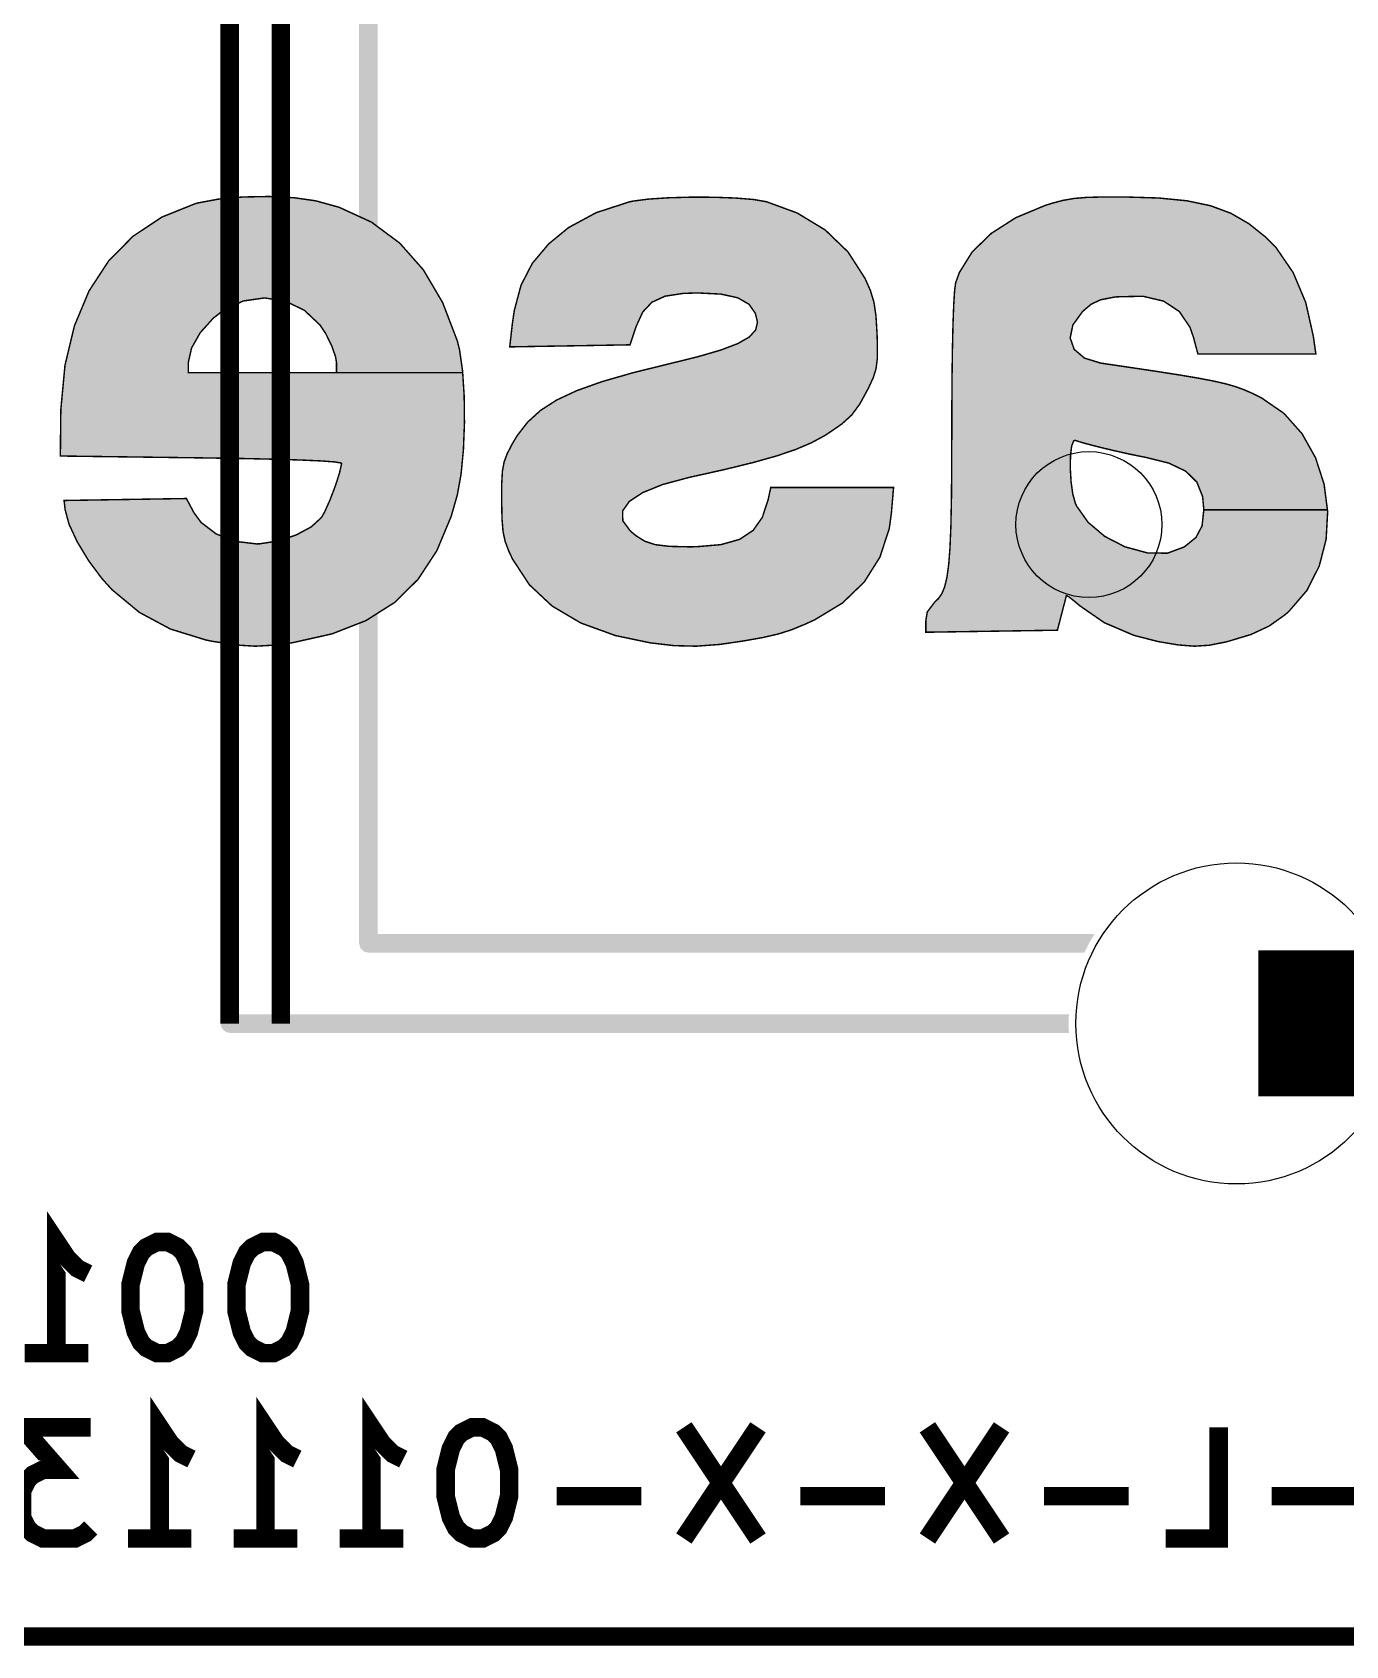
# Model space of a CAD drawing. Extents: x 66 to 205, y -127 to -80.
# Drawn here: x 112.65 to 121.65, y -127.06 to -116.01 of the extents above; entities that cross this region are included whole.
import ezdxf

# ---------------------------------------------------------------- set-up
doc = ezdxf.new("R2010")
doc.units = 0
doc.layers.get('0').update_dxf_attribs({"linetype": 'CONTINUOUS'})
for name, color, linetype in [('MKSMINI12864-B_SILKS_GBR', 5, 'CONTINUOUS'), ('MKSMINI12864-EDGE_CUTS_GBR', 3, 'CONTINUOUS'), ('MKSMINI12864-F_PASTE_GBR', 14, 'CONTINUOUS'), ('MKSMINI12864-F_SILKS_GBR', 11, 'CONTINUOUS'), ('MKSMINI12864-NPTH_DRL', 12, 'CONTINUOUS')]:
    doc.layers.add(name, color=color, linetype=linetype)

# ---------------------------------------------------------------- blocks, each defined once
blk = doc.blocks.new('ROUND_27')
blk.add_circle((0, 0), 0.5)
blk = doc.blocks.new('ROUND_64')
blk.add_circle((0, 0), 1.1)

msp = doc.modelspace()

# ---------------------------------------------------------------- linework, layer by layer
at = {"layer": 'MKSMINI12864-B_SILKS_GBR'}
for points, const_width in [([(114.08988, -117.134922), (113.92074, -117.1499), (113.780528, -117.17604), (113.763852, -117.18068), (113.535202, -117.272666), (113.336802, -117.404362), (113.16992, -117.573758), (113.035824, -117.778846), (112.935778, -118.017612), (112.871052, -118.28805), (112.84291, -118.588148), (112.841844, -118.6434), (112.8395, -118.9101), (113.8047, -118.9228), (114.075758, -118.927026), (114.304402, -118.93199), (114.489076, -118.93763), (114.62822, -118.94388), (114.720278, -118.950684), (114.763696, -118.957978), (114.767112, -118.9609), (114.752118, -119.027394), (114.722544, -119.118586), (114.685862, -119.214496), (114.649542, -119.295146), (114.628494, -119.331596), (114.558454, -119.396002), (114.45377, -119.451876), (114.330554, -119.49266), (114.204926, -119.511804), (114.183742, -119.512444), (114.03759, -119.494974), (113.906834, -119.443876), (113.803452, -119.365154), (113.7539, -119.29704), (113.7031, -119.20138), (112.8649, -119.2149), (112.87199, -119.277908), (112.898722, -119.377206), (112.954692, -119.497648), (113.031984, -119.625732), (113.122686, -119.747958), (113.193498, -119.826406), (113.381108, -119.981934), (113.593606, -120.095842), (113.836052, -120.170736), (113.8809, -120.17983), (114.039806, -120.205042), (114.175552, -120.21352), (114.312778, -120.20573), (114.427, -120.190208), (114.700116, -120.129332), (114.933442, -120.038024), (115.129388, -119.914122), (115.290372, -119.75547), (115.418808, -119.559906), (115.517106, -119.325268), (115.559694, -119.1768), (115.585172, -119.03637), (115.601516, -118.86696), (115.608712, -118.682794), (115.606754, -118.498108), (115.59638, -118.3386), (114.7318, -118.3386), (113.7158, -118.3386), (113.716218, -118.26875), (113.738584, -118.16966), (113.798502, -118.064182), (113.88684, -117.965964), (113.954176, -117.91315), (114.093174, -117.847432), (114.23885, -117.826646), (114.381492, -117.848638), (114.51139, -117.91125), (114.618836, -118.012332), (114.656844, -118.069042), (114.698106, -118.152666), (114.725256, -118.230072), (114.731562, -118.26875), (114.7318, -118.3386), (115.59638, -118.3386), (115.595634, -118.327128), (115.575342, -118.184086), (115.560336, -118.1227), (115.459094, -117.8585), (115.32709, -117.63438), (115.16461, -117.450628), (114.97195, -117.307532), (114.749398, -117.205382), (114.589526, -117.161224), (114.442408, -117.140156), (114.269814, -117.13153), (114.08988, -117.134922)], 0.01), ([(117.007462, -117.140342), (116.870374, -117.149342), (116.763858, -117.163104), (116.7384, -117.168522), (116.51115, -117.242508), (116.321898, -117.344632), (116.185592, -117.456612), (116.073354, -117.59006), (115.996476, -117.739146), (115.949306, -117.916322), (115.9366, -118.005578), (115.918894, -118.16209), (116.331014, -118.155094), (116.743136, -118.1481), (116.785218, -118.022082), (116.83008, -117.923634), (116.89317, -117.856102), (116.982886, -117.814928), (117.107626, -117.795558), (117.2083, -117.7925), (117.366538, -117.80051), (117.481624, -117.825786), (117.558814, -117.870192), (117.60195, -117.932074), (117.616734, -117.992752), (117.60445, -118.045946), (117.56115, -118.093976), (117.482892, -118.139174), (117.36573, -118.183866), (117.205722, -118.230374), (117.0178, -118.27665), (116.761764, -118.339834), (116.550622, -118.400628), (116.37874, -118.461896), (116.240486, -118.526496), (116.130226, -118.597292), (116.042326, -118.677146), (115.971154, -118.76892), (115.937004, -118.82568), (115.902256, -118.892412), (115.88039, -118.950526), (115.868558, -119.01511), (115.863912, -119.101246), (115.863554, -119.2149), (115.865778, -119.337912), (115.87279, -119.426306), (115.887608, -119.496236), (115.913248, -119.563852), (115.938708, -119.617364), (116.053734, -119.792726), (116.209798, -119.938592), (116.406344, -120.05462), (116.642814, -120.140474), (116.882966, -120.190716), (117.045708, -120.209698), (117.196164, -120.21343), (117.35555, -120.20152), (117.5131, -120.178928), (117.652164, -120.154304), (117.758902, -120.129944), (117.85148, -120.10047), (117.948056, -120.060506), (118.010174, -120.031768), (118.198958, -119.917616), (118.34817, -119.773784), (118.455708, -119.603182), (118.519476, -119.40873), (118.53426, -119.303824), (118.549168, -119.126), (117.707638, -119.126), (117.68986, -119.20855), (117.65006, -119.330246), (117.586658, -119.420042), (117.493996, -119.481314), (117.36642, -119.517444), (117.198268, -119.531812), (117.147812, -119.5324), (117.01414, -119.529374), (116.917574, -119.517866), (116.844644, -119.494226), (116.781886, -119.454808), (116.74475, -119.423198), (116.693954, -119.354206), (116.692344, -119.286504), (116.738308, -119.221534), (116.830228, -119.160734), (116.966494, -119.105544), (117.145492, -119.057406), (117.1575, -119.054786), (117.396154, -119.001528), (117.59137, -118.953598), (117.749954, -118.908846), (117.878714, -118.865118), (117.984456, -118.820264), (118.073988, -118.772128), (118.0973, -118.757626), (118.194312, -118.69097), (118.262626, -118.628878), (118.317542, -118.55422), (118.374364, -118.44987), (118.377076, -118.44447), (118.409836, -118.373918), (118.42922, -118.312146), (118.43789, -118.242556), (118.438512, -118.148548), (118.436232, -118.07617), (118.428846, -117.950732), (118.41502, -117.857024), (118.390646, -117.776034), (118.353206, -117.69198), (118.23663, -117.510918), (118.081078, -117.3612), (117.888938, -117.244684), (117.6782, -117.167388), (117.591092, -117.15232), (117.466942, -117.142098), (117.31927, -117.136704), (117.161604, -117.136126), (117.007462, -117.140342)], 0.01), ([(119.875118, -117.137638), (119.786112, -117.145), (119.709814, -117.158184), (119.633538, -117.178526), (119.58589, -117.193612), (119.386358, -117.277094), (119.218696, -117.384506), (119.08817, -117.511284), (119.00005, -117.652862), (118.97476, -117.72329), (118.96767, -117.774946), (118.961496, -117.872766), (118.95636, -118.01212), (118.95239, -118.188382), (118.949706, -118.396918), (118.948432, -118.633104), (118.948342, -118.711998), (118.947762, -118.983008), (118.945812, -119.207944), (118.942028, -119.391526), (118.935958, -119.538474), (118.927138, -119.653506), (118.915112, -119.741342), (118.89942, -119.8067), (118.879604, -119.854302), (118.855204, -119.888862), (118.831844, -119.910478), (118.78002, -119.979552), (118.7704, -120.03829), (118.7704, -120.117772), (119.6721, -120.1039), (119.701806, -119.9896), (119.71982, -119.920072), (119.731486, -119.874632), (119.733556, -119.866318), (119.75174, -119.875996), (119.795696, -119.910706), (119.825438, -119.936216), (119.992902, -120.052066), (120.195144, -120.138772), (120.362658, -120.181806), (120.50213, -120.205082), (120.61235, -120.213456), (120.712646, -120.206888), (120.82234, -120.185342), (120.8405, -120.18089), (120.999098, -120.13317), (121.124254, -120.074694), (121.233286, -119.996926), (121.25877, -119.974628), (121.381828, -119.831262), (121.466354, -119.664332), (121.513428, -119.481876), (121.524128, -119.29193), (121.522424, -119.278808), (120.6754, -119.278808), (120.663388, -119.388666), (120.621842, -119.467996), (120.542498, -119.532396), (120.54043, -119.533664), (120.426668, -119.575734), (120.291626, -119.57496), (120.135042, -119.532366), (119.997054, -119.461348), (119.882354, -119.364526), (119.803676, -119.253054), (119.795348, -119.234764), (119.777294, -119.17013), (119.765654, -119.085806), (119.760466, -118.994482), (119.761764, -118.908846), (119.769586, -118.841584), (119.78397, -118.805384), (119.794088, -118.803062), (119.852196, -118.821156), (119.944464, -118.84545), (120.055244, -118.872172), (120.168884, -118.89756), (120.269734, -118.917842), (120.274786, -118.918768), (120.436066, -118.958902), (120.55226, -119.014416), (120.62779, -119.089284), (120.66707, -119.187474), (120.6754, -119.278808), (121.522424, -119.278808), (121.49953, -119.10253), (121.440712, -118.921716), (121.348756, -118.757522), (121.224736, -118.617986), (121.069732, -118.511146), (121.061902, -118.507164), (121.00431, -118.479112), (120.949634, -118.455312), (120.891746, -118.43445), (120.824512, -118.415216), (120.7418, -118.3963), (120.63748, -118.37639), (120.505418, -118.354174), (120.339486, -118.328344), (120.133548, -118.297586), (119.967864, -118.273234), (119.857318, -118.238988), (119.78704, -118.17921), (119.759622, -118.101296), (119.77765, -118.01263), (119.843714, -117.920608), (119.844206, -117.920114), (119.904042, -117.86915), (119.96846, -117.839378), (120.05844, -117.821862), (120.081574, -117.819016), (120.257886, -117.815188), (120.399744, -117.848662), (120.507226, -117.919478), (120.580412, -118.027678), (120.60418, -118.095856), (120.635138, -118.2116), (121.44317, -118.2116), (121.42622, -118.09095), (121.373932, -117.858148), (121.287792, -117.653226), (121.170758, -117.482386), (121.10185, -117.411924), (120.984262, -117.317954), (120.860682, -117.246512), (120.722254, -117.195044), (120.560126, -117.160996), (120.365442, -117.141812), (120.142, -117.13503), (119.989518, -117.13476), (119.875118, -117.137638)], 0.01), ([(112.812286, -125.058714), (112.812286, -124.296714), (112.884858, -124.40557), (112.957428, -124.478142), (113.03, -124.514428)], 0.127), ([(113.574286, -124.296714), (113.501714, -124.296714), (113.429142, -124.333), (113.392858, -124.369284), (113.356572, -124.441856), (113.320286, -124.587), (113.320286, -124.768428), (113.356572, -124.91357), (113.392858, -124.986142), (113.429142, -125.022428), (113.501714, -125.058714), (113.574286, -125.058714), (113.646858, -125.022428), (113.683142, -124.986142), (113.719428, -124.91357), (113.755714, -124.768428), (113.755714, -124.587), (113.719428, -124.441856), (113.683142, -124.369284), (113.646858, -124.333), (113.574286, -124.296714)], 0.127), ([(114.3, -124.296714), (114.227428, -124.296714), (114.154858, -124.333), (114.118572, -124.369284), (114.082286, -124.441856), (114.046, -124.587), (114.046, -124.768428), (114.082286, -124.91357), (114.118572, -124.986142), (114.154858, -125.022428), (114.227428, -125.058714), (114.3, -125.058714), (114.372572, -125.022428), (114.408858, -124.986142), (114.445142, -124.91357), (114.481428, -124.768428), (114.481428, -124.587), (114.445142, -124.441856), (114.408858, -124.369284), (114.372572, -124.333), (114.3, -124.296714)], 0.127), ([(112.594572, -125.058714), (113.03, -125.058714)], 0.127), ([(113.519858, -126.328714), (113.519858, -125.566714), (113.592428, -125.67557), (113.665, -125.748142), (113.737572, -125.784428)], 0.127), ([(114.245572, -126.328714), (114.245572, -125.566714), (114.318142, -125.67557), (114.390714, -125.748142), (114.463286, -125.784428)], 0.127), ([(114.971286, -126.328714), (114.971286, -125.566714), (115.043858, -125.67557), (115.116428, -125.748142), (115.189, -125.784428)], 0.127), ([(113.048142, -125.566714), (112.576428, -125.566714), (112.830428, -125.857), (112.721572, -125.857), (112.649, -125.893284), (112.612714, -125.92957), (112.576428, -126.002142), (112.576428, -126.18357), (112.612714, -126.256142), (112.649, -126.292428), (112.721572, -126.328714), (112.939286, -126.328714), (113.011858, -126.292428), (113.048142, -126.256142)], 0.127), ([(115.733286, -125.566714), (115.660714, -125.566714), (115.588142, -125.603), (115.551858, -125.639284), (115.515572, -125.711856), (115.479286, -125.857), (115.479286, -126.038428), (115.515572, -126.18357), (115.551858, -126.256142), (115.588142, -126.292428), (115.660714, -126.328714), (115.733286, -126.328714), (115.805858, -126.292428), (115.842142, -126.256142), (115.878428, -126.18357), (115.914714, -126.038428), (115.914714, -125.857), (115.878428, -125.711856), (115.842142, -125.639284), (115.805858, -125.603), (115.733286, -125.566714)], 0.127), ([(117.620142, -125.566714), (117.112142, -126.328714)], 0.127), ([(117.112142, -125.566714), (117.620142, -126.328714)], 0.127), ([(119.289286, -125.566714), (118.781286, -126.328714)], 0.127), ([(118.781286, -125.566714), (119.289286, -126.328714)], 0.127), ([(120.414142, -126.328714), (120.777, -126.328714), (120.777, -125.566714)], 0.127), ([(116.821858, -126.038428), (116.241286, -126.038428)], 0.127), ([(118.491, -126.038428), (117.910428, -126.038428)], 0.127), ([(120.160142, -126.038428), (119.579572, -126.038428)], 0.127), ([(121.720428, -126.038428), (121.139858, -126.038428)], 0.127), ([(113.302142, -126.328714), (113.737572, -126.328714)], 0.127), ([(114.027858, -126.328714), (114.463286, -126.328714)], 0.127), ([(114.753572, -126.328714), (115.189, -126.328714)], 0.127)]:
    msp.add_lwpolyline(points, dxfattribs=dict(at, const_width=const_width))
for points in [[(113.535174, -117.272682), (113.702426, -117.205392), (114.896012, -117.272682), (114.749422, -117.205392)], [(113.702426, -117.205392), (113.763836, -117.180686), (114.749422, -117.205392), (114.659982, -117.180686)], [(113.763836, -117.180686), (113.780516, -117.176046), (114.659982, -117.180686), (114.643184, -117.176046)], [(113.780516, -117.176046), (113.85998, -117.16123), (114.643184, -117.176046), (114.589546, -117.16123)], [(113.85998, -117.16123), (113.920728, -117.149904), (114.589546, -117.16123), (114.51046, -117.149904)], [(113.920728, -117.149904), (114.030746, -117.14016), (114.51046, -117.149904), (114.44242, -117.14016)], [(114.030746, -117.14016), (114.08989, -117.134922), (114.44242, -117.14016), (114.337662, -117.134922)], [(114.08989, -117.134922), (114.269822, -117.13153), (114.337662, -117.134922), (114.269822, -117.13153)], [(116.511128, -117.24252), (116.738386, -117.168526), (117.883026, -117.24252), (117.681306, -117.168526)], [(116.738386, -117.168526), (116.743694, -117.167396), (117.681306, -117.168526), (117.678224, -117.167396)], [(116.743694, -117.167396), (116.763846, -117.163106), (117.678224, -117.167396), (117.653432, -117.163106)], [(116.763846, -117.163106), (116.84732, -117.152322), (117.653432, -117.163106), (117.591106, -117.152322)], [(116.84732, -117.152322), (116.870372, -117.149344), (117.591106, -117.152322), (117.554942, -117.149344)], [(116.870372, -117.149344), (116.980724, -117.142098), (117.554942, -117.149344), (117.466948, -117.142098)], [(116.980724, -117.142098), (117.007468, -117.140342), (117.466948, -117.142098), (117.418874, -117.140342)], [(117.007468, -117.140342), (117.140474, -117.136704), (117.418874, -117.140342), (117.319276, -117.136704)], [(117.140474, -117.136704), (117.161608, -117.136126), (117.319276, -117.136704), (117.161608, -117.136126)], [(119.45943, -117.246524), (119.582452, -117.19505), (120.860704, -117.246524), (120.722274, -117.19505)], [(119.582452, -117.19505), (119.585876, -117.193618), (120.722274, -117.19505), (120.715456, -117.193618)], [(119.585876, -117.193618), (119.633536, -117.178528), (120.715456, -117.193618), (120.643608, -117.178528)], [(119.633536, -117.178528), (119.699264, -117.160998), (120.643608, -117.178528), (120.560142, -117.160998)], [(119.699264, -117.160998), (119.7098, -117.158188), (120.560142, -117.160998), (120.531628, -117.158188)], [(119.7098, -117.158188), (119.786098, -117.145002), (120.531628, -117.158188), (120.397826, -117.145002)], [(119.786098, -117.145002), (119.824662, -117.141812), (120.397826, -117.145002), (120.365454, -117.141812)], [(119.824662, -117.141812), (119.875126, -117.137638), (120.365454, -117.141812), (120.227932, -117.137638)], [(119.875126, -117.137638), (119.978788, -117.13503), (120.227932, -117.137638), (120.142004, -117.13503)], [(119.978788, -117.13503), (119.989522, -117.13476), (120.142004, -117.13503), (119.989522, -117.13476)], [(113.33678, -117.404386), (113.482646, -117.307552), (115.102342, -117.404386), (114.971974, -117.307552)], [(113.482646, -117.307552), (113.535174, -117.272682), (114.971974, -117.307552), (114.896012, -117.272682)], [(116.321876, -117.34465), (116.507092, -117.244698), (118.053774, -117.34465), (117.888962, -117.244698)], [(116.507092, -117.244698), (116.511128, -117.24252), (117.888962, -117.244698), (117.883026, -117.24252)], [(119.218672, -117.384526), (119.322558, -117.317968), (121.067564, -117.384526), (120.984278, -117.317968)], [(119.322558, -117.317968), (119.386334, -117.277108), (120.984278, -117.317968), (120.913604, -117.277108)], [(119.386334, -117.277108), (119.45943, -117.246524), (120.913604, -117.277108), (120.860704, -117.246524)], [(113.291202, -117.450652), (113.33678, -117.404386), (115.16463, -117.450652), (115.102342, -117.404386)], [(116.185574, -117.456634), (116.301702, -117.361224), (118.180224, -117.456634), (118.081102, -117.361224)], [(116.301702, -117.361224), (116.321876, -117.34465), (118.081102, -117.361224), (118.053774, -117.34465)], [(119.117908, -117.482408), (119.190454, -117.411936), (121.17077, -117.482408), (121.101862, -117.411936)], [(119.190454, -117.411936), (119.218672, -117.384526), (121.101862, -117.411936), (121.067564, -117.384526)], [(113.169902, -117.573784), (113.291202, -117.450652), (115.273504, -117.573784), (115.16463, -117.450652)], [(116.07334, -117.590092), (116.139896, -117.510948), (118.287604, -117.590092), (118.236648, -117.510948)], [(116.139896, -117.510948), (116.185574, -117.456634), (118.236648, -117.510948), (118.180224, -117.456634)], [(119.00004, -117.652892), (119.08815, -117.511316), (121.287558, -117.652892), (121.190574, -117.511316)], [(119.08815, -117.511316), (119.117908, -117.482408), (121.190574, -117.511316), (121.17077, -117.482408)], [(113.035814, -117.778872), (113.130266, -117.634406), (115.412192, -117.778872), (115.327104, -117.634406)], [(113.130266, -117.634406), (113.169902, -117.573784), (115.327104, -117.634406), (115.273504, -117.573784)], [(116.020792, -117.692), (116.07334, -117.590092), (118.353216, -117.692), (118.287604, -117.590092)], [(115.98665, -117.776052), (115.996468, -117.739176), (118.390652, -117.776052), (118.374228, -117.739176)], [(115.996468, -117.739176), (116.020792, -117.692), (118.374228, -117.739176), (118.353216, -117.692)], [(118.96767, -117.774958), (118.974756, -117.72332), (121.338962, -117.774958), (121.317256, -117.72332)], [(118.974756, -117.72332), (118.99991, -117.653252), (121.317256, -117.72332), (121.287804, -117.653252)], [(118.99991, -117.653252), (119.00004, -117.652892), (121.287804, -117.653252), (121.287558, -117.652892)], [(112.979542, -117.913172), (113.007078, -117.847452), (113.95415, -117.913172), (114.093134, -117.847452)], [(113.007078, -117.847452), (113.007086, -117.847434), (114.093134, -117.847452), (114.093192, -117.847434)], [(113.007086, -117.847434), (113.015792, -117.826654), (114.093192, -117.847434), (114.238836, -117.826654)], [(113.015792, -117.826654), (113.035814, -117.778872), (115.440336, -117.826654), (115.412192, -117.778872)], [(114.381476, -117.84864), (114.238894, -117.826654), (115.453284, -117.84864), (115.440336, -117.826654)], [(114.381532, -117.848658), (114.381476, -117.84864), (115.453296, -117.848658), (115.453284, -117.84864)], [(114.401996, -117.858522), (114.381532, -117.848658), (115.459104, -117.858522), (115.453296, -117.848658)], [(114.511372, -117.911248), (114.401996, -117.858522), (115.479308, -117.911248), (115.459104, -117.858522)], [(115.949302, -117.91634), (115.965326, -117.856146), (116.8369, -117.91634), (116.893132, -117.856146)], [(115.965326, -117.856146), (115.965338, -117.8561), (116.893132, -117.856146), (116.893194, -117.8561)], [(115.965338, -117.8561), (115.976294, -117.814946), (116.893194, -117.8561), (116.982848, -117.814946)], [(115.976294, -117.814946), (115.9763, -117.81493), (116.982848, -117.814946), (116.982902, -117.81493)], [(115.9763, -117.81493), (115.981456, -117.795562), (116.982902, -117.81493), (117.107608, -117.795562)], [(115.981456, -117.795562), (115.98227, -117.7925), (117.107608, -117.795562), (117.208312, -117.7925)], [(115.98227, -117.7925), (115.98665, -117.776052), (118.395602, -117.7925), (118.390652, -117.776052)], [(117.366562, -117.800514), (117.208312, -117.7925), (118.398014, -117.800514), (118.395602, -117.7925)], [(117.481606, -117.825786), (117.366562, -117.800514), (118.405618, -117.825786), (118.398014, -117.800514)], [(117.481664, -117.825808), (117.481606, -117.825786), (118.405624, -117.825808), (118.405618, -117.825786)], [(117.53595, -117.857046), (117.481664, -117.825808), (118.415022, -117.857046), (118.405624, -117.825808)], [(117.558788, -117.870188), (117.53595, -117.857046), (118.416962, -117.870188), (118.415022, -117.857046)], [(117.558852, -117.870248), (117.558788, -117.870188), (118.41697, -117.870248), (118.416962, -117.870188)], [(117.601934, -117.932062), (117.558852, -117.870248), (118.42609, -117.932062), (118.41697, -117.870248)], [(118.961496, -117.872768), (118.961722, -117.869178), (119.899796, -117.872768), (119.904012, -117.869178)], [(118.961722, -117.869178), (118.961724, -117.869148), (119.904012, -117.869178), (119.904058, -117.869148)], [(118.961724, -117.869148), (118.963602, -117.839394), (119.904058, -117.869148), (119.968426, -117.839394)], [(118.963602, -117.83938), (118.964708, -117.821864), (119.968472, -117.83938), (120.05843, -117.821864)], [(118.963602, -117.839394), (118.963602, -117.83938), (119.968426, -117.839394), (119.968472, -117.83938)], [(118.964708, -117.821864), (118.964888, -117.819018), (120.05843, -117.821864), (120.08156, -117.819018)], [(118.964888, -117.819018), (118.96513, -117.815188), (120.08156, -117.819018), (120.257852, -117.815188)], [(118.96513, -117.815188), (118.96767, -117.774958), (121.35587, -117.815188), (121.338962, -117.774958)], [(120.257898, -117.815194), (120.257852, -117.815188), (121.355874, -117.815194), (121.35587, -117.815188)], [(120.399694, -117.84865), (120.257898, -117.815194), (121.369936, -117.84865), (121.355874, -117.815194)], [(120.399758, -117.848676), (120.399694, -117.84865), (121.369946, -117.848676), (121.369936, -117.84865)], [(120.414176, -117.858174), (120.399758, -117.848676), (121.373938, -117.858174), (121.369946, -117.848676)], [(120.507176, -117.919444), (120.414176, -117.858174), (121.3877, -117.919444), (121.373938, -117.858174)], [(112.935772, -118.017636), (112.957414, -117.965984), (113.840372, -118.017636), (113.886824, -117.965984)], [(112.957414, -117.965984), (112.979542, -117.913172), (113.886824, -117.965984), (113.95415, -117.913172)], [(114.511424, -117.911282), (114.511372, -117.911248), (115.479322, -117.911282), (115.479308, -117.911248)], [(114.618856, -118.01236), (114.511424, -117.911282), (115.518054, -118.01236), (115.479322, -117.911282)], [(115.9366, -118.005582), (115.948256, -117.923678), (116.792738, -118.005582), (116.83006, -117.923678)], [(115.948256, -117.923678), (115.948264, -117.923624), (116.83006, -117.923678), (116.830096, -117.923624)], [(115.948264, -117.923624), (115.949302, -117.91634), (116.830096, -117.923624), (116.8369, -117.91634)], [(117.601964, -117.932128), (117.601934, -117.932062), (118.4261, -117.932128), (118.42609, -117.932062)], [(117.6065, -117.950744), (117.601964, -117.932128), (118.428846, -117.950744), (118.4261, -117.932128)], [(117.616724, -117.992704), (117.6065, -117.950744), (118.431318, -117.992704), (118.428846, -117.950744)], [(118.95636, -118.012122), (118.959732, -117.920628), (119.778024, -118.012122), (119.843698, -117.920628)], [(118.959732, -117.920628), (118.95975, -117.920124), (119.843698, -117.920628), (119.844198, -117.920124)], [(118.95975, -117.920124), (118.961496, -117.872768), (119.844198, -117.920124), (119.899796, -117.872768)], [(120.507232, -117.9195), (120.507176, -117.919444), (121.387714, -117.9195), (121.3877, -117.919444)], [(120.58039, -118.027646), (120.507232, -117.9195), (121.412004, -118.027646), (121.387714, -117.9195)], [(112.89939, -118.169648), (112.924624, -118.06421), (113.738594, -118.169648), (113.798488, -118.06421)], [(112.924624, -118.06421), (112.935772, -118.017636), (113.798488, -118.06421), (113.840372, -118.017636)], [(114.656854, -118.06906), (114.618856, -118.01236), (115.53978, -118.06906), (115.518054, -118.01236)], [(114.68333, -118.122718), (114.656854, -118.06906), (115.56034, -118.122718), (115.53978, -118.06906)], [(115.920484, -118.1481), (115.934732, -118.022096), (116.743106, -118.1481), (116.785214, -118.022096)], [(115.934732, -118.022096), (115.9366, -118.005582), (116.785214, -118.022096), (116.792738, -118.005582)], [(117.561156, -118.09396), (117.577192, -118.076174), (118.436794, -118.09396), (118.436232, -118.076174)], [(117.577192, -118.076174), (117.604416, -118.045982), (118.436232, -118.076174), (118.434456, -118.045982)], [(117.604416, -118.045982), (117.604462, -118.045894), (118.434456, -118.045982), (118.43445, -118.045894)], [(117.604462, -118.045894), (117.616724, -117.992798), (118.43445, -118.045894), (118.431324, -117.992798)], [(117.616724, -117.992798), (117.616724, -117.992704), (118.431324, -117.992798), (118.431318, -117.992704)], [(118.954352, -118.101234), (118.956346, -118.01269), (119.759636, -118.101234), (119.777638, -118.01269)], [(118.956346, -118.01269), (118.956348, -118.012614), (119.777638, -118.01269), (119.777672, -118.012614)], [(118.956348, -118.012614), (118.95636, -118.012122), (119.777672, -118.012614), (119.778024, -118.012122)], [(120.580412, -118.027692), (120.58039, -118.027646), (121.412014, -118.027692), (121.412004, -118.027646)], [(120.602474, -118.090962), (120.580412, -118.027692), (121.426224, -118.090962), (121.412014, -118.027692)], [(120.60418, -118.09586), (120.602474, -118.090962), (121.426912, -118.09586), (121.426224, -118.090962)], [(112.875674, -118.26874), (112.899376, -118.169702), (113.716222, -118.26874), (113.738572, -118.169702)], [(112.899376, -118.169702), (112.89939, -118.169648), (113.738572, -118.169702), (113.738594, -118.169648)], [(114.698112, -118.152682), (114.68333, -118.122718), (115.567666, -118.152682), (115.56034, -118.122718)], [(114.70913, -118.1841), (114.698112, -118.152682), (115.575346, -118.1841), (115.567666, -118.152682)], [(114.72526, -118.230098), (114.70913, -118.1841), (115.581872, -118.230098), (115.575346, -118.1841)], [(115.918904, -118.162088), (115.919694, -118.155094), (115.918904, -118.162088), (116.331014, -118.155094)], [(115.919694, -118.155094), (115.920484, -118.1481), (116.331014, -118.155094), (116.743106, -118.1481)], [(117.205716, -118.230376), (117.365718, -118.18387), (118.437968, -118.230376), (118.438276, -118.18387)], [(117.365718, -118.18387), (117.4583, -118.148554), (118.438276, -118.18387), (118.438512, -118.148554)], [(117.4583, -118.148554), (117.48287, -118.139182), (118.438512, -118.148554), (118.438218, -118.139182)], [(117.48287, -118.139182), (117.561108, -118.094), (118.438218, -118.139182), (118.436794, -118.094)], [(117.561108, -118.094), (117.561156, -118.09396), (118.436794, -118.094), (118.436794, -118.09396)], [(118.951738, -118.238948), (118.95239, -118.188382), (119.85727, -118.238948), (119.797842, -118.188382)], [(118.95239, -118.188382), (118.952596, -118.17922), (119.797842, -118.188382), (119.787072, -118.17922)], [(118.952596, -118.17922), (118.952598, -118.179134), (119.787072, -118.17922), (119.787014, -118.179134)], [(118.952598, -118.179134), (118.95435, -118.10134), (119.787014, -118.179134), (119.759644, -118.10134)], [(118.95435, -118.10134), (118.954352, -118.101234), (119.759644, -118.10134), (119.759636, -118.101234)], [(120.63512, -118.211536), (120.60418, -118.09586), (121.44316, -118.211536), (121.426912, -118.09586)], [(112.866328, -118.338398), (112.871048, -118.28807), (113.7158, -118.338398), (113.716102, -118.28807)], [(112.871048, -118.28807), (112.875664, -118.268782), (113.716102, -118.28807), (113.716218, -118.268782)], [(112.875664, -118.268782), (112.875674, -118.26874), (113.716218, -118.268782), (113.716222, -118.26874)], [(114.731562, -118.268774), (114.72526, -118.230098), (115.587356, -118.268774), (115.581872, -118.230098)], [(114.731762, -118.32714), (114.731562, -118.268774), (115.595634, -118.32714), (115.587356, -118.268774)], [(116.761758, -118.339836), (116.873856, -118.312172), (118.420528, -118.339836), (118.429212, -118.312172)], [(116.873856, -118.312172), (117.0178, -118.27665), (118.429212, -118.312172), (118.43364, -118.27665)], [(117.0178, -118.27665), (117.156188, -118.242572), (118.43364, -118.27665), (118.437888, -118.242572)], [(117.156188, -118.242572), (117.205716, -118.230376), (118.437888, -118.242572), (118.437968, -118.230376)], [(118.950588, -118.328344), (118.950984, -118.297586), (120.339486, -118.328344), (120.133548, -118.297586)], [(118.950984, -118.297586), (118.951296, -118.273234), (120.133548, -118.297586), (119.96787, -118.273234)], [(118.951296, -118.273234), (118.951738, -118.238988), (119.96787, -118.273234), (119.85734, -118.238988)], [(118.951738, -118.238988), (118.951738, -118.238948), (119.85734, -118.238988), (119.85727, -118.238948)], [(120.635152, -118.211582), (120.63512, -118.211536), (121.443166, -118.211582), (121.44316, -118.211536)], [(120.635204, -118.2116), (120.635152, -118.211582), (121.443168, -118.2116), (121.443166, -118.211582)], [(112.851352, -118.498116), (112.86631, -118.3386), (115.606754, -118.498116), (115.59638, -118.3386)], [(112.86631, -118.3386), (112.866314, -118.338538), (113.716, -118.3386), (113.715858, -118.338538)], [(112.866314, -118.338538), (112.866328, -118.338398), (113.715858, -118.338538), (113.7158, -118.338398)], [(114.7316, -118.3386), (114.73174, -118.33854), (115.59638, -118.3386), (115.596378, -118.33854)], [(114.73174, -118.33854), (114.7318, -118.3384), (115.596378, -118.33854), (115.596368, -118.3384)], [(114.7318, -118.3384), (114.731762, -118.32714), (115.596368, -118.3384), (115.595634, -118.32714)], [(116.427618, -118.444474), (116.550612, -118.400632), (118.377074, -118.444474), (118.39743, -118.400632)], [(116.550612, -118.400632), (116.643326, -118.373936), (118.39743, -118.400632), (118.409828, -118.373936)], [(116.643326, -118.373936), (116.761758, -118.339836), (118.409828, -118.373936), (118.420528, -118.339836)], [(118.949502, -118.434454), (118.949606, -118.415218), (120.891756, -118.434454), (120.824522, -118.415218)], [(118.949606, -118.415218), (118.949706, -118.396918), (120.824522, -118.415218), (120.744498, -118.396918)], [(118.949706, -118.396918), (118.949712, -118.396302), (120.744498, -118.396918), (120.741804, -118.396302)], [(118.949712, -118.396302), (118.94997, -118.37639), (120.741804, -118.396302), (120.637482, -118.37639)], [(118.94997, -118.37639), (118.950256, -118.354174), (120.637482, -118.37639), (120.505422, -118.354174)], [(118.950256, -118.354174), (118.950588, -118.328344), (120.505422, -118.354174), (120.339486, -118.328344)], [(112.84291, -118.58816), (112.851352, -118.498116), (115.60771, -118.58816), (115.606754, -118.498116)], [(116.197286, -118.554236), (116.240468, -118.526508), (118.31753, -118.554236), (118.33263, -118.526508)], [(116.240468, -118.526508), (116.378728, -118.461902), (118.33263, -118.526508), (118.367812, -118.461902)], [(116.378728, -118.461902), (116.412464, -118.449876), (118.367812, -118.461902), (118.374362, -118.449876)], [(116.412464, -118.449876), (116.427618, -118.444474), (118.374362, -118.449876), (118.377074, -118.444474)], [(118.948512, -118.618014), (118.949088, -118.511158), (121.22476, -118.618014), (121.069748, -118.511158)], [(118.949088, -118.511158), (118.94911, -118.507166), (121.069748, -118.511158), (121.061902, -118.507166)], [(118.94911, -118.507166), (118.949262, -118.479114), (121.061902, -118.507166), (121.004316, -118.479114)], [(118.949262, -118.479114), (118.94939, -118.455314), (121.004316, -118.479114), (120.949644, -118.455314)], [(118.94939, -118.455314), (118.949502, -118.434454), (120.949644, -118.455314), (120.891756, -118.434454)], [(112.841496, -118.682802), (112.841844, -118.643402), (115.608712, -118.682802), (115.608296, -118.643402)], [(112.841844, -118.643402), (112.84291, -118.58816), (115.608296, -118.643402), (115.60771, -118.58816)], [(116.04231, -118.677166), (116.095438, -118.628898), (118.209494, -118.677166), (118.262604, -118.628898)], [(116.095438, -118.628898), (116.130208, -118.59731), (118.262604, -118.628898), (118.285842, -118.59731)], [(116.130208, -118.59731), (116.197286, -118.554236), (118.285842, -118.59731), (118.31753, -118.554236)], [(118.948342, -118.711998), (118.948432, -118.633104), (121.308288, -118.711998), (121.238172, -118.633104)], [(118.948432, -118.633104), (118.948512, -118.618014), (121.238172, -118.633104), (121.22476, -118.618014)], [(112.839878, -118.86697), (112.841496, -118.682802), (115.601516, -118.86697), (115.608712, -118.682802)], [(115.97991, -118.757628), (116.031596, -118.69098), (118.097294, -118.757628), (118.194296, -118.69098)], [(116.031596, -118.69098), (116.04231, -118.677166), (118.194296, -118.69098), (118.209494, -118.677166)], [(118.948244, -118.75755), (118.948342, -118.711998), (121.348772, -118.75755), (121.308288, -118.711998)], [(112.8395, -118.910098), (112.839878, -118.86697), (115.597354, -118.910098), (115.601516, -118.86697)], [(115.902248, -118.892428), (115.916466, -118.86512), (117.79829, -118.892428), (117.878702, -118.86512)], [(115.916466, -118.86512), (115.937, -118.825688), (117.878702, -118.86512), (117.97167, -118.825688)], [(115.937, -118.825688), (115.940258, -118.82027), (117.97167, -118.825688), (117.984444, -118.82027)], [(115.940258, -118.82027), (115.96922, -118.772132), (117.984444, -118.82027), (118.07398, -118.772132)], [(115.96922, -118.772132), (115.971144, -118.768934), (118.07398, -118.772132), (118.07912, -118.768934)], [(115.971144, -118.768934), (115.97991, -118.757628), (118.07912, -118.768934), (118.097294, -118.757628)], [(118.94792, -118.90886), (118.948064, -118.841622), (119.761764, -118.90886), (119.769582, -118.841622)], [(118.948064, -118.841572), (118.94814, -118.80548), (119.769594, -118.841572), (119.783934, -118.80548)], [(118.948064, -118.841622), (118.948064, -118.841572), (119.769582, -118.841622), (119.769594, -118.841572)], [(118.94814, -118.80548), (118.948142, -118.805402), (119.783934, -118.80548), (119.78399, -118.805402)], [(118.948142, -118.80536), (118.948146, -118.803074), (119.784076, -118.80536), (119.794036, -118.803074)], [(118.948142, -118.805402), (118.948142, -118.80536), (119.78399, -118.805402), (119.784076, -118.80536)], [(118.948146, -118.803068), (118.948244, -118.75755), (121.374264, -118.803068), (121.348772, -118.75755)], [(118.948146, -118.803074), (118.948146, -118.803068), (119.794036, -118.803074), (119.79408, -118.803068)], [(119.79414, -118.803078), (119.79408, -118.803068), (121.37427, -118.803078), (121.374264, -118.803068)], [(119.852204, -118.821158), (119.79414, -118.803078), (121.384394, -118.821158), (121.37427, -118.803078)], [(119.944466, -118.845452), (119.852204, -118.821158), (121.397998, -118.845452), (121.384394, -118.821158)], [(120.055246, -118.872174), (119.944466, -118.845452), (121.412964, -118.872174), (121.397998, -118.845452)], [(113.8047, -118.9228), (112.8395, -118.910098), (115.596128, -118.9228), (115.597354, -118.910098)], [(114.075758, -118.927026), (113.8047, -118.9228), (115.59572, -118.927026), (115.596128, -118.9228)], [(114.304402, -118.93199), (114.075758, -118.927026), (115.59524, -118.93199), (115.59572, -118.927026)], [(114.489076, -118.93763), (114.304402, -118.93199), (115.594696, -118.93763), (115.59524, -118.93199)], [(114.628224, -118.94388), (114.489076, -118.93763), (115.594094, -118.94388), (115.594696, -118.93763)], [(114.720292, -118.950686), (114.628224, -118.94388), (115.593436, -118.950686), (115.594094, -118.94388)], [(114.763642, -118.957968), (114.720292, -118.950686), (115.592734, -118.957968), (115.593436, -118.950686)], [(114.752114, -119.027408), (114.767088, -118.96102), (115.586032, -119.027408), (115.59244, -118.96102)], [(114.763738, -118.958014), (114.763642, -118.957968), (115.59273, -118.958014), (115.592734, -118.957968)], [(114.767022, -118.960824), (114.763738, -118.958014), (115.592458, -118.960824), (115.59273, -118.958014)], [(114.767082, -118.960912), (114.767022, -118.960824), (115.59245, -118.960912), (115.592458, -118.960824)], [(114.767088, -118.96102), (114.767082, -118.960912), (115.59244, -118.96102), (115.59245, -118.960912)], [(115.871048, -119.00153), (115.879826, -118.9536), (117.396154, -119.00153), (117.591364, -118.9536)], [(115.879826, -118.9536), (115.880386, -118.950552), (117.591364, -118.9536), (117.602164, -118.950552)], [(115.880386, -118.950552), (115.896072, -118.908846), (117.602164, -118.950552), (117.749946, -118.908846)], [(115.896072, -118.908846), (115.902248, -118.892428), (117.749946, -118.908846), (117.79829, -118.892428)], [(118.947762, -118.983008), (118.94792, -118.90886), (119.76064, -118.983008), (119.761764, -118.90886)], [(120.168886, -118.89756), (120.055246, -118.872174), (121.42718, -118.89756), (121.412964, -118.872174)], [(120.269736, -118.917842), (120.168886, -118.89756), (121.438538, -118.917842), (121.42718, -118.89756)], [(120.274788, -118.91877), (120.269736, -118.917842), (121.439058, -118.91877), (121.438538, -118.917842)], [(120.28674, -118.921744), (120.274788, -118.91877), (121.440722, -118.921744), (121.439058, -118.91877)], [(120.436074, -118.958908), (120.28674, -118.921744), (121.452812, -118.958908), (121.440722, -118.921744)], [(120.552216, -119.014394), (120.436074, -118.958908), (121.470858, -119.014394), (121.452812, -118.958908)], [(114.722542, -119.118594), (114.749202, -119.036382), (115.57025, -119.118594), (115.585168, -119.036382)], [(114.749202, -119.036382), (114.752114, -119.027408), (115.585168, -119.036382), (115.586032, -119.027408)], [(115.863912, -119.101254), (115.866276, -119.057408), (116.98245, -119.101254), (117.145486, -119.057408)], [(115.866276, -119.057408), (115.866418, -119.054786), (117.145486, -119.057408), (117.1575, -119.054786)], [(115.866418, -119.054786), (115.868558, -119.01513), (117.1575, -119.054786), (117.335208, -119.01513)], [(115.868558, -119.01513), (115.871048, -119.00153), (117.335208, -119.01513), (117.396154, -119.00153)], [(118.946138, -119.170138), (118.94687, -119.085818), (119.777296, -119.170138), (119.765656, -119.085818)], [(118.94687, -119.085818), (118.947662, -118.994494), (119.765656, -119.085818), (119.760466, -118.994494)], [(118.947662, -118.994494), (118.947762, -118.983008), (119.760466, -118.994494), (119.76064, -118.983008)], [(120.55227, -119.014432), (120.552216, -119.014394), (121.47087, -119.014432), (121.470858, -119.014394)], [(120.627744, -119.08924), (120.55227, -119.014432), (121.495204, -119.08924), (121.47087, -119.014432)], [(114.68586, -119.214506), (114.700274, -119.176816), (115.548876, -119.214506), (115.559688, -119.176816)], [(114.700274, -119.176816), (114.722542, -119.118594), (115.559688, -119.176816), (115.57025, -119.118594)], [(115.863554, -119.214904), (115.863724, -119.16075), (116.748342, -119.214904), (116.830202, -119.16075)], [(115.863724, -119.16075), (115.863898, -119.10555), (116.830202, -119.16075), (116.966476, -119.10555)], [(115.863898, -119.10555), (115.863912, -119.101254), (116.966476, -119.10555), (116.98245, -119.101254)], [(117.689856, -119.208566), (117.707638, -119.126002), (118.542244, -119.208566), (118.549164, -119.126002)], [(117.707638, -119.126002), (118.549166, -119.126), (118.549164, -119.126002), (118.549166, -119.126)], [(118.945812, -119.207946), (118.946138, -119.170138), (119.78786, -119.207946), (119.777296, -119.170138)], [(120.62779, -119.089308), (120.627744, -119.08924), (121.495226, -119.089308), (121.495204, -119.08924)], [(120.633092, -119.102558), (120.62779, -119.089308), (121.499534, -119.102558), (121.495226, -119.089308)], [(120.667054, -119.187434), (120.633092, -119.102558), (121.510558, -119.187434), (121.499534, -119.102558)], [(120.667068, -119.18749), (120.667054, -119.187434), (121.510566, -119.18749), (121.510558, -119.187434)], [(120.675396, -119.278808), (120.667068, -119.18749), (121.522424, -119.278808), (121.510566, -119.18749)], [(112.8649, -119.214902), (113.70311, -119.201404), (113.71028, -119.214902), (113.70311, -119.201404)], [(112.871996, -119.27793), (112.8649, -119.214902), (113.743756, -119.27793), (113.71028, -119.214902)], [(112.877146, -119.297056), (112.871996, -119.27793), (113.753914, -119.297056), (113.743756, -119.27793)], [(112.895478, -119.36514), (112.877146, -119.297056), (113.803446, -119.36514), (113.753914, -119.297056)], [(114.632134, -119.325284), (114.649534, -119.295158), (115.517098, -119.325284), (115.52574, -119.295158)], [(114.649534, -119.295158), (114.68586, -119.214506), (115.52574, -119.295158), (115.548876, -119.214506)], [(115.863674, -119.22153), (115.863554, -119.214904), (116.738328, -119.22153), (116.748342, -119.214904)], [(115.863676, -119.22158), (115.863674, -119.22153), (116.738274, -119.22158), (116.738328, -119.22153)], [(115.864848, -119.286446), (115.863676, -119.22158), (116.69238, -119.286446), (116.738274, -119.22158)], [(115.86485, -119.286566), (115.864848, -119.286446), (116.692344, -119.286566), (116.69238, -119.286446)], [(115.865778, -119.337922), (115.86485, -119.286566), (116.693568, -119.337922), (116.692344, -119.286566)], [(117.650062, -119.330232), (117.658696, -119.303832), (118.530538, -119.330232), (118.53426, -119.303832)], [(117.658696, -119.303832), (117.689856, -119.208566), (118.53426, -119.303832), (118.542244, -119.208566)], [(118.942584, -119.364532), (118.944882, -119.253062), (119.882364, -119.364532), (119.803682, -119.253062)], [(118.944882, -119.253062), (118.945258, -119.23477), (119.803682, -119.253062), (119.795352, -119.23477)], [(118.945258, -119.23477), (118.945812, -119.207946), (119.795352, -119.23477), (119.78786, -119.207946)], [(120.663382, -119.388644), (120.673962, -119.29196), (121.518676, -119.388644), (121.524128, -119.29196)], [(120.673962, -119.29196), (120.675398, -119.278848), (121.524128, -119.29196), (121.52243, -119.278848)], [(120.675398, -119.278848), (120.675396, -119.278808), (121.52243, -119.278848), (121.522424, -119.278808)], [(112.89549, -119.365182), (112.895478, -119.36514), (113.803486, -119.365182), (113.803446, -119.36514)], [(112.898732, -119.37723), (112.89549, -119.365182), (113.81931, -119.37723), (113.803486, -119.365182)], [(112.9297, -119.443866), (112.898732, -119.37723), (113.906822, -119.443866), (113.81931, -119.37723)], [(114.453744, -119.451884), (114.55842, -119.39602), (115.464058, -119.451884), (115.487462, -119.39602)], [(114.55842, -119.39602), (114.558462, -119.395992), (115.487462, -119.39602), (115.487474, -119.395992)], [(114.558462, -119.395992), (114.628462, -119.331628), (115.487474, -119.395992), (115.51444, -119.331628)], [(114.628462, -119.331628), (114.6285, -119.33158), (115.51444, -119.331628), (115.51446, -119.33158)], [(114.6285, -119.33158), (114.632134, -119.325284), (115.51446, -119.33158), (115.517098, -119.325284)], [(115.867066, -119.354142), (115.865778, -119.337922), (116.693954, -119.354142), (116.693568, -119.337922)], [(115.867076, -119.354256), (115.867066, -119.354142), (116.693992, -119.354256), (116.693954, -119.354142)], [(115.872548, -119.42322), (115.867076, -119.354256), (116.744778, -119.42322), (116.693992, -119.354256)], [(117.494008, -119.4813), (117.586612, -119.420072), (118.495674, -119.4813), (118.515756, -119.420072)], [(117.586612, -119.420072), (117.586666, -119.420022), (118.515756, -119.420072), (118.515772, -119.420022)], [(117.586666, -119.420022), (117.59462, -119.408756), (118.515772, -119.420022), (118.519468, -119.408756)], [(117.59462, -119.408756), (117.650036, -119.330286), (118.519468, -119.408756), (118.53053, -119.330286)], [(117.650036, -119.330286), (117.650062, -119.330232), (118.53053, -119.330286), (118.530538, -119.330232)], [(118.939142, -119.46135), (118.942028, -119.391528), (119.997066, -119.46135), (119.914348, -119.391528)], [(118.942028, -119.391528), (118.942584, -119.364532), (119.914348, -119.391528), (119.882364, -119.364532)], [(120.621846, -119.467972), (120.663362, -119.388714), (121.514204, -119.467972), (121.518672, -119.388714)], [(120.663362, -119.388714), (120.663382, -119.388644), (121.518672, -119.388714), (121.518676, -119.388644)], [(112.929712, -119.443892), (112.9297, -119.443866), (113.906872, -119.443892), (113.906822, -119.443866)], [(112.953446, -119.494966), (112.929712, -119.443892), (114.03758, -119.494966), (113.906872, -119.443892)], [(112.953452, -119.494978), (112.953446, -119.494966), (114.037628, -119.494978), (114.03758, -119.494966)], [(112.954698, -119.497662), (112.953452, -119.494978), (114.060086, -119.497662), (114.037628, -119.494978)], [(112.96362, -119.512444), (112.954698, -119.497662), (114.183764, -119.512444), (114.060086, -119.497662)], [(112.992276, -119.559928), (112.96362, -119.512444), (115.418794, -119.559928), (115.438686, -119.512444)], [(114.183764, -119.512444), (114.204908, -119.511804), (115.438686, -119.512444), (115.438954, -119.511804)], [(114.204908, -119.511804), (114.33053, -119.492662), (115.438954, -119.511804), (115.446974, -119.492662)], [(114.33053, -119.492662), (114.453744, -119.451884), (115.446974, -119.492662), (115.464058, -119.451884)], [(115.872794, -119.426326), (115.872548, -119.42322), (116.748428, -119.426326), (116.744778, -119.42322)], [(115.878834, -119.45482), (115.872794, -119.426326), (116.781904, -119.45482), (116.748428, -119.426326)], [(115.887182, -119.494218), (115.878834, -119.45482), (116.844634, -119.494218), (116.781904, -119.45482)], [(115.887186, -119.494238), (115.887182, -119.494218), (116.844678, -119.494238), (116.844634, -119.494218)], [(115.887614, -119.496258), (115.887186, -119.494238), (116.850912, -119.496258), (116.844678, -119.494238)], [(115.895812, -119.51787), (115.887614, -119.496258), (116.917604, -119.51787), (116.850912, -119.496258)], [(115.900174, -119.529374), (115.895812, -119.51787), (117.014156, -119.529374), (116.917604, -119.51787)], [(115.901322, -119.5324), (115.900174, -119.529374), (117.147818, -119.5324), (117.014156, -119.529374)], [(117.19828, -119.531812), (117.366392, -119.517448), (118.479108, -119.531812), (118.483818, -119.517448)], [(117.366392, -119.517448), (117.493952, -119.481326), (118.483818, -119.517448), (118.495666, -119.481326)], [(117.493952, -119.481326), (117.494008, -119.4813), (118.495666, -119.481326), (118.495674, -119.4813)], [(118.93621, -119.532364), (118.939142, -119.46135), (120.135052, -119.532364), (119.997066, -119.46135)], [(120.54248, -119.532406), (120.604706, -119.481904), (121.500388, -119.532406), (121.51342, -119.481904)], [(120.604706, -119.481904), (120.621794, -119.468036), (121.51342, -119.481904), (121.5142, -119.468036)], [(120.621794, -119.468036), (120.621846, -119.467972), (121.5142, -119.468036), (121.514204, -119.467972)], [(113.031994, -119.625744), (112.992276, -119.559928), (115.375566, -119.625744), (115.418794, -119.559928)], [(113.122696, -119.74797), (113.031994, -119.625744), (115.295288, -119.74797), (115.375566, -119.625744)], [(115.913254, -119.563862), (115.901322, -119.5324), (118.468596, -119.563862), (118.478914, -119.5324)], [(115.931974, -119.603204), (115.913254, -119.563862), (118.455694, -119.603204), (118.468596, -119.563862)], [(115.938718, -119.61738), (115.931974, -119.603204), (118.446756, -119.61738), (118.455694, -119.603204)], [(116.041336, -119.773808), (115.938718, -119.61738), (118.348144, -119.773808), (118.446756, -119.61738)], [(117.147818, -119.5324), (117.19828, -119.531812), (118.478914, -119.5324), (118.479108, -119.531812)], [(118.927138, -119.653516), (118.9331, -119.575734), (121.469138, -119.653516), (121.489208, -119.575734)], [(118.9331, -119.575734), (118.93316, -119.574956), (120.426614, -119.575734), (120.29164, -119.574956)], [(118.93316, -119.574948), (118.935958, -119.53848), (120.29159, -119.574948), (120.157536, -119.53848)], [(118.93316, -119.574956), (118.93316, -119.574948), (120.29164, -119.574956), (120.29159, -119.574948)], [(118.935958, -119.53848), (118.93621, -119.532364), (120.157536, -119.53848), (120.135052, -119.532364)], [(120.426614, -119.575734), (120.426684, -119.575722), (121.489208, -119.575734), (121.48921, -119.575722)], [(120.426684, -119.575722), (120.540402, -119.533676), (121.48921, -119.575722), (121.50006, -119.533676)], [(120.540402, -119.533676), (120.54248, -119.532406), (121.50006, -119.533676), (121.500388, -119.532406)], [(113.129488, -119.755492), (113.122696, -119.74797), (115.290348, -119.755492), (115.295288, -119.74797)], [(118.89941, -119.80672), (118.91511, -119.741356), (121.394244, -119.80672), (121.427348, -119.741356)], [(118.91511, -119.741356), (118.925652, -119.664362), (121.427348, -119.741356), (121.46634, -119.664362)], [(118.925652, -119.664362), (118.927138, -119.653516), (121.46634, -119.664362), (121.469138, -119.653516)], [(113.193514, -119.82642), (113.129488, -119.755492), (115.218372, -119.82642), (115.290348, -119.755492)], [(113.299336, -119.91414), (113.193514, -119.82642), (115.12936, -119.91414), (115.218372, -119.82642)], [(116.053762, -119.792752), (116.041336, -119.773808), (118.32849, -119.792752), (118.348144, -119.773808)], [(116.187386, -119.917634), (116.053762, -119.792752), (118.19893, -119.917634), (118.32849, -119.792752)], [(118.87105, -119.866414), (118.879586, -119.854332), (121.351652, -119.866414), (121.362022, -119.854332)], [(118.879586, -119.854332), (118.88918, -119.831288), (121.362022, -119.854332), (121.381804, -119.831288)], [(118.88918, -119.831288), (118.89941, -119.80672), (121.381804, -119.831288), (121.394244, -119.80672)], [(113.381136, -119.981948), (113.299336, -119.91414), (115.022118, -119.981948), (115.12936, -119.91414)], [(116.209826, -119.938608), (116.187386, -119.917634), (118.164242, -119.938608), (118.19893, -119.917634)], [(116.367656, -120.031776), (116.209826, -119.938608), (118.010158, -120.031776), (118.164242, -119.938608)], [(118.780032, -119.979546), (118.824646, -119.920072), (119.70441, -119.979546), (119.71982, -119.920072)], [(118.824646, -119.920072), (118.831828, -119.9105), (119.71982, -119.920072), (119.722276, -119.9105)], [(118.831828, -119.9105), (118.85518, -119.888884), (119.722276, -119.9105), (119.727826, -119.888884)], [(118.85518, -119.888884), (118.865246, -119.874632), (119.727826, -119.888884), (119.731486, -119.874632)], [(118.865246, -119.874632), (118.870944, -119.866566), (119.731486, -119.874632), (119.733494, -119.866566)], [(118.870944, -119.866566), (118.871022, -119.866456), (119.733494, -119.866566), (119.733564, -119.866456)], [(118.871022, -119.866456), (118.87105, -119.866414), (119.733564, -119.866456), (119.733688, -119.866414)], [(119.733782, -119.866438), (119.733688, -119.866414), (121.351632, -119.866438), (121.351652, -119.866414)], [(119.751746, -119.876004), (119.733782, -119.866438), (121.34342, -119.876004), (121.351632, -119.866438)], [(119.795696, -119.910708), (119.751746, -119.876004), (121.313632, -119.910708), (121.34342, -119.876004)], [(119.825452, -119.936224), (119.795696, -119.910708), (121.29173, -119.936224), (121.313632, -119.910708)], [(119.88099, -119.974642), (119.825452, -119.936224), (121.258754, -119.974642), (121.29173, -119.936224)], [(113.48577, -120.038034), (113.381136, -119.981948), (114.933416, -120.038034), (115.022118, -119.981948)], [(113.593632, -120.095852), (113.48577, -120.038034), (114.785664, -120.095852), (114.933416, -120.038034)], [(116.40637, -120.05463), (116.367656, -120.031776), (117.960752, -120.05463), (118.010158, -120.031776)], [(116.422556, -120.060506), (116.40637, -120.05463), (117.94805, -120.060506), (117.960752, -120.05463)], [(116.532644, -120.100474), (116.422556, -120.060506), (117.851468, -120.100474), (117.94805, -120.060506)], [(118.7704, -120.038314), (118.778374, -119.9896), (119.68913, -120.038314), (119.701806, -119.9896)], [(118.770406, -120.1039), (118.7704, -120.038314), (119.672068, -120.1039), (119.68913, -120.038314)], [(118.778374, -119.9896), (118.780014, -119.979588), (119.701806, -119.9896), (119.7044, -119.979588)], [(118.780014, -119.979588), (118.780032, -119.979546), (119.7044, -119.979588), (119.70441, -119.979546)], [(119.913216, -119.996934), (119.88099, -119.974642), (121.233274, -119.996934), (121.258754, -119.974642)], [(119.99293, -120.052078), (119.913216, -119.996934), (121.155954, -120.052078), (121.233274, -119.996934)], [(120.045712, -120.074706), (119.99293, -120.052078), (121.124228, -120.074706), (121.155954, -120.052078)], [(120.1821, -120.133176), (120.045712, -120.074706), (120.999076, -120.133176), (121.124228, -120.074706)], [(113.70204, -120.129338), (113.593632, -120.095852), (114.700094, -120.129338), (114.785664, -120.095852)], [(113.836066, -120.170738), (113.70204, -120.129338), (114.514348, -120.170738), (114.700094, -120.129338)], [(113.880906, -120.179832), (113.836066, -120.170738), (114.473546, -120.179832), (114.514348, -120.170738)], [(113.946326, -120.19021), (113.880906, -120.179832), (114.426986, -120.19021), (114.473546, -120.179832)], [(114.03982, -120.205042), (113.946326, -120.19021), (114.317836, -120.205042), (114.426986, -120.19021)], [(116.613822, -120.129946), (116.532644, -120.100474), (117.75889, -120.129946), (117.851468, -120.100474)], [(116.642836, -120.14048), (116.613822, -120.129946), (117.712732, -120.14048), (117.75889, -120.129946)], [(116.708916, -120.154304), (116.642836, -120.14048), (117.65216, -120.154304), (117.712732, -120.14048)], [(116.826622, -120.178928), (116.708916, -120.154304), (117.513098, -120.178928), (117.65216, -120.154304)], [(116.882978, -120.190718), (116.826622, -120.178928), (117.43088, -120.190718), (117.513098, -120.178928)], [(116.97562, -120.201522), (116.882978, -120.190718), (117.35554, -120.201522), (117.43088, -120.190718)], [(118.770406, -120.117766), (118.770406, -120.1039), (118.770406, -120.117766), (119.672068, -120.1039)], [(120.195166, -120.138778), (120.1821, -120.133176), (120.980458, -120.138778), (120.999076, -120.133176)], [(120.359108, -120.180892), (120.195166, -120.138778), (120.840494, -120.180892), (120.980458, -120.138778)], [(120.362672, -120.181808), (120.359108, -120.180892), (120.836756, -120.181808), (120.840494, -120.180892)], [(120.383848, -120.185342), (120.362672, -120.181808), (120.822336, -120.185342), (120.836756, -120.181808)], [(120.502142, -120.205084), (120.383848, -120.185342), (120.721822, -120.205084), (120.822336, -120.185342)], [(114.050838, -120.20573), (114.03982, -120.205042), (114.312774, -120.20573), (114.317836, -120.205042)], [(114.17557, -120.21352), (114.050838, -120.20573), (114.17557, -120.21352), (114.312774, -120.20573)], [(117.045724, -120.209698), (116.97562, -120.201522), (117.246122, -120.209698), (117.35554, -120.201522)], [(117.19618, -120.21343), (117.045724, -120.209698), (117.19618, -120.21343), (117.246122, -120.209698)], [(120.525922, -120.20689), (120.502142, -120.205084), (120.712628, -120.20689), (120.721822, -120.205084)], [(120.612372, -120.213456), (120.525922, -120.20689), (120.612372, -120.213456), (120.712628, -120.20689)]]:
    msp.add_solid(points, dxfattribs=at)
at = {"layer": 'MKSMINI12864-EDGE_CUTS_GBR', "const_width": 0.127}
msp.add_lwpolyline([(203.5, -127), (105.5, -127)], dxfattribs=at)
at = {"layer": 'MKSMINI12864-F_SILKS_GBR', "const_width": 0.127}
for points in [[(114, -122.8), (114, -84.2)], [(114.35, -122.8), (114.35, -84.2)]]:
    msp.add_lwpolyline(points, dxfattribs=at)
at = {"layer": 'MKSMINI12864-F_SILKS_GBR'}
for points in [[(114.8865, -122.1863), (114.8865, -86.93411), (115.0135, -122.1863), (115.0135, -86.93411)], [(114.8865, -122.18644), (114.8865, -122.1863), (115.013558, -122.18644), (115.0135, -122.1863)], [(114.8865, -122.1865), (114.8865, -122.18644), (115.0137, -122.1865), (115.013558, -122.18644)], [(114.8865, -122.24891), (114.8865, -122.1865), (119.889502, -122.24891), (119.926132, -122.1865)], [(114.8865, -122.25), (114.8865, -122.24891), (119.88895, -122.25), (119.889502, -122.24891)], [(114.896456, -122.284136), (114.8865, -122.25), (119.871704, -122.284136), (119.88895, -122.25)], [(114.923204, -122.307568), (114.896456, -122.284136), (119.859866, -122.307568), (119.871704, -122.284136)], [(114.95, -122.3135), (114.923204, -122.307568), (119.85687, -122.3135), (119.859866, -122.307568)], [(113.965862, -122.746456), (114, -122.7365), (119.750476, -122.746456), (119.750752, -122.7365)], [(113.9365, -122.8), (113.94243, -122.773202), (119.748998, -122.8), (119.749738, -122.773202)], [(113.946456, -122.834136), (113.9365, -122.8), (119.749942, -122.834136), (119.748998, -122.8)], [(113.94243, -122.773202), (113.965862, -122.746456), (119.749738, -122.773202), (119.750476, -122.746456)], [(113.973204, -122.857568), (113.946456, -122.834136), (119.75059, -122.857568), (119.749942, -122.834136)], [(114, -122.8635), (113.973204, -122.857568), (119.750752, -122.8635), (119.75059, -122.857568)]]:
    msp.add_solid(points, dxfattribs=at)
at = {"layer": 'MKSMINI12864-NPTH_DRL', "const_width": 1.00076}
msp.add_lwpolyline([(121.04878, -122.79884), (125.54966, -122.79884)], dxfattribs=at)

# ---------------------------------------------------------------- block references
at = {"layer": 'MKSMINI12864-F_PASTE_GBR'}
msp.add_blockref('ROUND_27', (119.888, -119.38), dxfattribs=at)
at = {"layer": 'MKSMINI12864-NPTH_DRL'}
msp.add_blockref('ROUND_64', (120.89892, -122.79884), dxfattribs=at)

doc.saveas('drawing.dxf')
